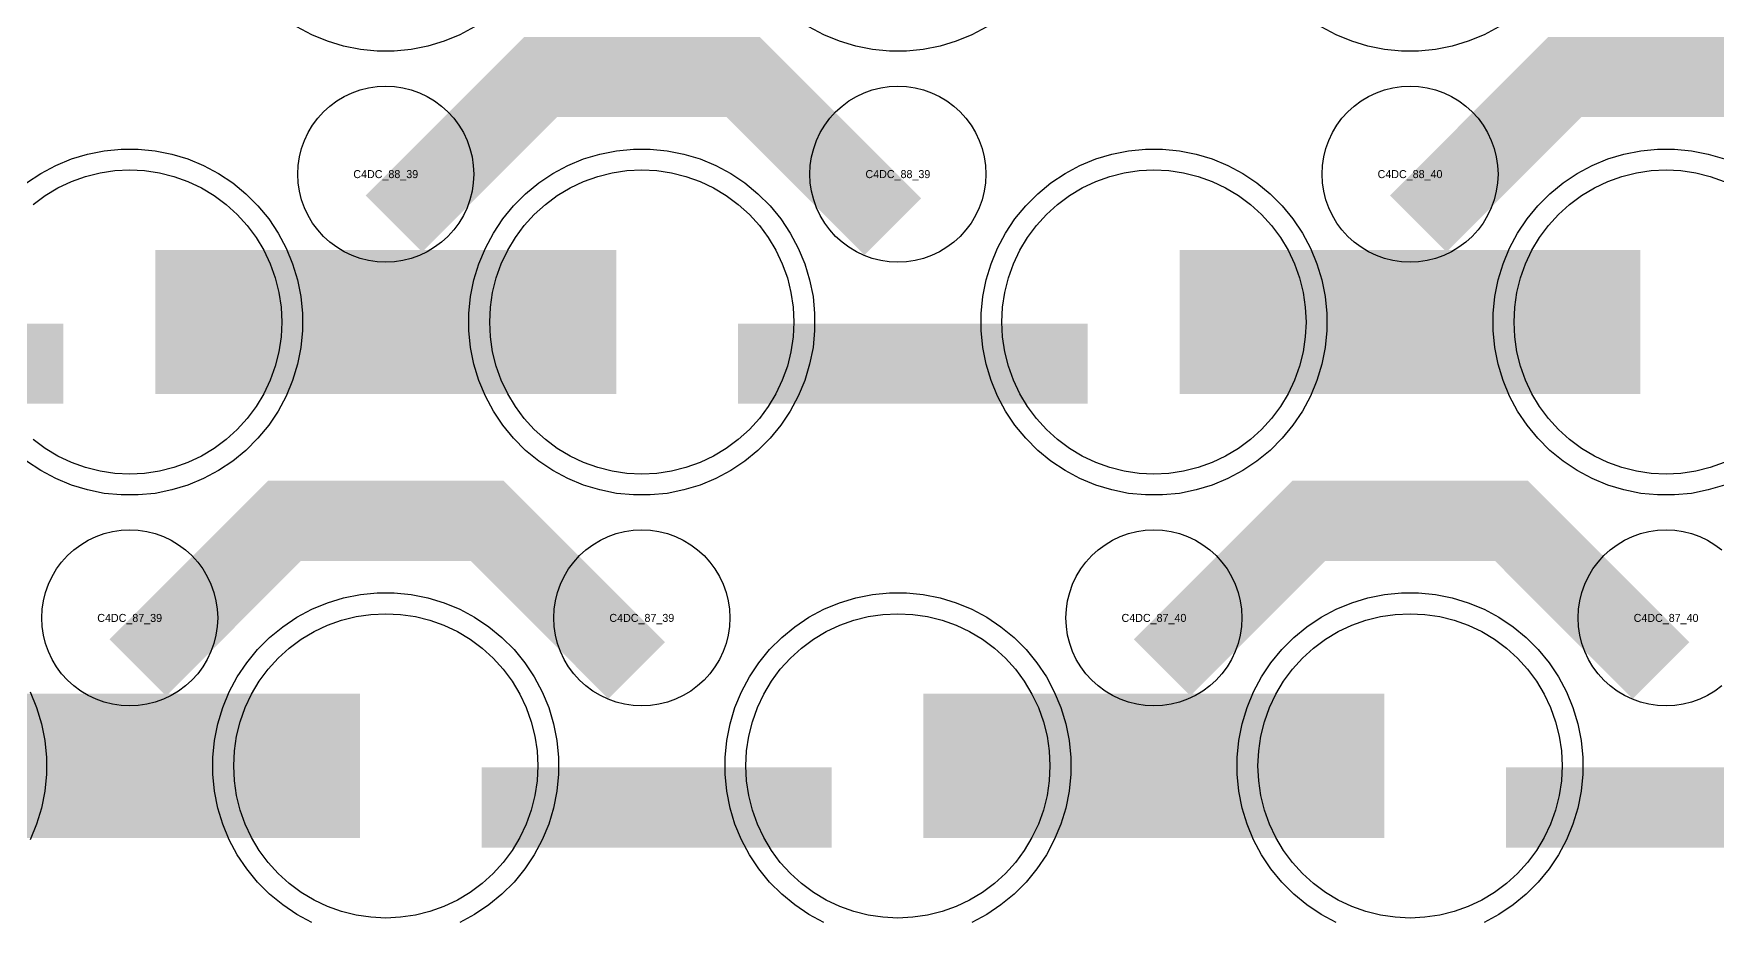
# Model space of a CAD drawing. Extents: x -11880 to 11880, y -14992 to 14992.
# Drawn here: x 450 to 976, y -2833 to -2556 of the extents above; entities that cross this region are included whole.
import ezdxf
from ezdxf.enums import TextEntityAlignment as Align

# ---------------------------------------------------------------- set-up
doc = ezdxf.new("R2010")
doc.units = 0
doc.header["$MEASUREMENT"] = 0
for name, color, linetype in [('GDS_775_DT_237', 138, 'CONTINUOUS'), ('RDL1_FS', 34, 'CONTINUOUS'), ('RDL_BS', 160, 'CONTINUOUS')]:
    doc.layers.add(name, color=color, linetype=linetype)

msp = doc.modelspace()

# ---------------------------------------------------------------- linework, layer by layer
at = {"layer": 'RDL1_FS'}
for points in [[(449.86, -2609.201), (453.605, -2606.423), (457.605, -2604.025), (461.819, -2602.033), (466.209, -2600.461), (470.732, -2599.329), (475.343, -2598.645), (480, -2598.416), (484.657, -2598.645), (489.268, -2599.329), (493.791, -2600.461), (498.181, -2602.033), (502.395, -2604.025), (506.395, -2606.423), (510.14, -2609.201), (513.594, -2612.331), (516.724, -2615.785), (519.502, -2619.53), (521.9, -2623.53), (523.892, -2627.744), (525.464, -2632.134), (526.596, -2636.657), (527.28, -2641.268), (527.509, -2645.925), (527.28, -2650.582), (526.596, -2655.193), (525.464, -2659.716), (523.892, -2664.106), (521.9, -2668.32), (519.502, -2672.32), (516.724, -2676.065), (513.594, -2679.519), (510.14, -2682.649), (506.395, -2685.427), (502.395, -2687.825), (498.181, -2689.817), (493.791, -2691.389), (489.268, -2692.521), (484.657, -2693.205), (480, -2693.434), (475.343, -2693.205), (470.732, -2692.521), (466.209, -2691.389), (461.819, -2689.817), (457.605, -2687.825), (453.605, -2685.427), (449.86, -2682.649)], [(978.181, -2689.817), (973.791, -2691.389), (969.268, -2692.521), (964.657, -2693.205), (960, -2693.434), (955.343, -2693.205), (950.732, -2692.521), (946.209, -2691.389), (941.819, -2689.817), (937.605, -2687.825), (933.605, -2685.427), (929.86, -2682.649), (926.406, -2679.519), (923.276, -2676.065), (920.498, -2672.32), (918.1, -2668.32), (916.108, -2664.106), (914.536, -2659.716), (913.404, -2655.193), (912.72, -2650.582), (912.491, -2645.925), (912.72, -2641.268), (913.404, -2636.657), (914.536, -2632.134), (916.108, -2627.744), (918.1, -2623.53), (920.498, -2619.53), (923.276, -2615.785), (926.406, -2612.331), (929.86, -2609.201), (933.605, -2606.423), (937.605, -2604.025), (941.819, -2602.033), (946.209, -2600.461), (950.732, -2599.329), (955.343, -2598.645), (960, -2598.416), (964.657, -2598.645), (969.268, -2599.329), (973.791, -2600.461), (978.181, -2602.033)]]:
    msp.add_lwpolyline(points, dxfattribs=at)
for points in [[(640, -2693.434), (635.343, -2693.205), (630.732, -2692.521), (626.209, -2691.389), (621.819, -2689.817), (617.605, -2687.825), (613.605, -2685.427), (609.86, -2682.649), (606.406, -2679.519), (603.276, -2676.065), (600.498, -2672.32), (598.1, -2668.32), (596.108, -2664.106), (594.536, -2659.716), (593.404, -2655.193), (592.72, -2650.582), (592.491, -2645.925), (592.72, -2641.268), (593.404, -2636.657), (594.536, -2632.134), (596.108, -2627.744), (598.1, -2623.53), (600.498, -2619.53), (603.276, -2615.785), (606.406, -2612.331), (609.86, -2609.201), (613.605, -2606.423), (617.605, -2604.025), (621.819, -2602.033), (626.209, -2600.461), (630.732, -2599.329), (635.343, -2598.645), (640, -2598.416), (644.657, -2598.645), (649.268, -2599.329), (653.791, -2600.461), (658.181, -2602.033), (662.395, -2604.025), (666.395, -2606.423), (670.14, -2609.201), (673.594, -2612.331), (676.724, -2615.785), (679.502, -2619.53), (681.9, -2623.53), (683.892, -2627.744), (685.464, -2632.134), (686.596, -2636.657), (687.28, -2641.268), (687.509, -2645.925), (687.28, -2650.582), (686.596, -2655.193), (685.464, -2659.716), (683.892, -2664.106), (681.9, -2668.32), (679.502, -2672.32), (676.724, -2676.065), (673.594, -2679.519), (670.14, -2682.649), (666.395, -2685.427), (662.395, -2687.825), (658.181, -2689.817), (653.791, -2691.389), (649.268, -2692.521), (644.657, -2693.205)], [(800, -2693.434), (795.343, -2693.205), (790.732, -2692.521), (786.209, -2691.389), (781.819, -2689.817), (777.605, -2687.825), (773.605, -2685.427), (769.86, -2682.649), (766.406, -2679.519), (763.276, -2676.065), (760.498, -2672.32), (758.1, -2668.32), (756.108, -2664.106), (754.536, -2659.716), (753.404, -2655.193), (752.72, -2650.582), (752.491, -2645.925), (752.72, -2641.268), (753.404, -2636.657), (754.536, -2632.134), (756.108, -2627.744), (758.1, -2623.53), (760.498, -2619.53), (763.276, -2615.785), (766.406, -2612.331), (769.86, -2609.201), (773.605, -2606.423), (777.605, -2604.025), (781.819, -2602.033), (786.209, -2600.461), (790.732, -2599.329), (795.343, -2598.645), (800, -2598.416), (804.657, -2598.645), (809.268, -2599.329), (813.791, -2600.461), (818.181, -2602.033), (822.395, -2604.025), (826.395, -2606.423), (830.14, -2609.201), (833.594, -2612.331), (836.724, -2615.785), (839.502, -2619.53), (841.9, -2623.53), (843.892, -2627.744), (845.464, -2632.134), (846.596, -2636.657), (847.28, -2641.268), (847.509, -2645.925), (847.28, -2650.582), (846.596, -2655.193), (845.464, -2659.716), (843.892, -2664.106), (841.9, -2668.32), (839.502, -2672.32), (836.724, -2676.065), (833.594, -2679.519), (830.14, -2682.649), (826.395, -2685.427), (822.395, -2687.825), (818.181, -2689.817), (813.791, -2691.389), (809.268, -2692.521), (804.657, -2693.205)]]:
    msp.add_lwpolyline(points, close=True, dxfattribs=at)
for points in [[(488.002, -2645.925, 45, 45, 0), (560.002, -2645.925, 45, 45, 0)], [(560.002, -2645.925, 45, 45, 0), (632.002, -2645.925, 45, 45, 0)], [(808.002, -2645.925, 45, 45, 0), (880.002, -2645.925, 45, 45, 0)], [(880.002, -2645.925, 45, 45, 0), (952.002, -2645.925, 45, 45, 0)]]:
    msp.add_lwpolyline(points, format="xyseb", dxfattribs=at)
at = {"layer": 'RDL1_FS', "color": 11, "true_color": 0xf27172}
for points in [[(560, -2831.999), (555.343, -2831.77), (550.732, -2831.086), (546.209, -2829.954), (541.819, -2828.382), (537.605, -2826.39), (533.605, -2823.992), (529.86, -2821.214), (526.406, -2818.084), (523.276, -2814.63), (520.498, -2810.885), (518.1, -2806.885), (516.108, -2802.671), (514.536, -2798.281), (513.404, -2793.758), (512.72, -2789.147), (512.491, -2784.49), (512.72, -2779.833), (513.404, -2775.222), (514.536, -2770.699), (516.108, -2766.309), (518.1, -2762.095), (520.498, -2758.095), (523.276, -2754.35), (526.406, -2750.896), (529.86, -2747.766), (533.605, -2744.988), (537.605, -2742.59), (541.819, -2740.598), (546.209, -2739.026), (550.732, -2737.894), (555.343, -2737.21), (560, -2736.981), (564.657, -2737.21), (569.268, -2737.894), (573.791, -2739.026), (578.181, -2740.598), (582.395, -2742.59), (586.395, -2744.988), (590.14, -2747.766), (593.594, -2750.896), (596.724, -2754.35), (599.502, -2758.095), (601.9, -2762.095), (603.892, -2766.309), (605.464, -2770.699), (606.596, -2775.222), (607.28, -2779.833), (607.509, -2784.49), (607.28, -2789.147), (606.596, -2793.758), (605.464, -2798.281), (603.892, -2802.671), (601.9, -2806.885), (599.502, -2810.885), (596.724, -2814.63), (593.594, -2818.084), (590.14, -2821.214), (586.395, -2823.992), (582.395, -2826.39), (578.181, -2828.382), (573.791, -2829.954), (569.268, -2831.086), (564.657, -2831.77)], [(720, -2831.999), (715.343, -2831.77), (710.732, -2831.086), (706.209, -2829.954), (701.819, -2828.382), (697.605, -2826.39), (693.605, -2823.992), (689.86, -2821.214), (686.406, -2818.084), (683.276, -2814.63), (680.498, -2810.885), (678.1, -2806.885), (676.108, -2802.671), (674.536, -2798.281), (673.404, -2793.758), (672.72, -2789.147), (672.491, -2784.49), (672.72, -2779.833), (673.404, -2775.222), (674.536, -2770.699), (676.108, -2766.309), (678.1, -2762.095), (680.498, -2758.095), (683.276, -2754.35), (686.406, -2750.896), (689.86, -2747.766), (693.605, -2744.988), (697.605, -2742.59), (701.819, -2740.598), (706.209, -2739.026), (710.732, -2737.894), (715.343, -2737.21), (720, -2736.981), (724.657, -2737.21), (729.268, -2737.894), (733.791, -2739.026), (738.181, -2740.598), (742.395, -2742.59), (746.395, -2744.988), (750.14, -2747.766), (753.594, -2750.896), (756.724, -2754.35), (759.502, -2758.095), (761.9, -2762.095), (763.892, -2766.309), (765.464, -2770.699), (766.596, -2775.222), (767.28, -2779.833), (767.509, -2784.49), (767.28, -2789.147), (766.596, -2793.758), (765.464, -2798.281), (763.892, -2802.671), (761.9, -2806.885), (759.502, -2810.885), (756.724, -2814.63), (753.594, -2818.084), (750.14, -2821.214), (746.395, -2823.992), (742.395, -2826.39), (738.181, -2828.382), (733.791, -2829.954), (729.268, -2831.086), (724.657, -2831.77)], [(880, -2831.999), (875.343, -2831.77), (870.732, -2831.086), (866.209, -2829.954), (861.819, -2828.382), (857.605, -2826.39), (853.605, -2823.992), (849.86, -2821.214), (846.406, -2818.084), (843.276, -2814.63), (840.498, -2810.885), (838.1, -2806.885), (836.108, -2802.671), (834.536, -2798.281), (833.404, -2793.758), (832.72, -2789.147), (832.491, -2784.49), (832.72, -2779.833), (833.404, -2775.222), (834.536, -2770.699), (836.108, -2766.309), (838.1, -2762.095), (840.498, -2758.095), (843.276, -2754.35), (846.406, -2750.896), (849.86, -2747.766), (853.605, -2744.988), (857.605, -2742.59), (861.819, -2740.598), (866.209, -2739.026), (870.732, -2737.894), (875.343, -2737.21), (880, -2736.981), (884.657, -2737.21), (889.268, -2737.894), (893.791, -2739.026), (898.181, -2740.598), (902.395, -2742.59), (906.395, -2744.988), (910.14, -2747.766), (913.594, -2750.896), (916.724, -2754.35), (919.502, -2758.095), (921.9, -2762.095), (923.892, -2766.309), (925.464, -2770.699), (926.596, -2775.222), (927.28, -2779.833), (927.509, -2784.49), (927.28, -2789.147), (926.596, -2793.758), (925.464, -2798.281), (923.892, -2802.671), (921.9, -2806.885), (919.502, -2810.885), (916.724, -2814.63), (913.594, -2818.084), (910.14, -2821.214), (906.395, -2823.992), (902.395, -2826.39), (898.181, -2828.382), (893.791, -2829.954), (889.268, -2831.086), (884.657, -2831.77)]]:
    msp.add_lwpolyline(points, close=True, dxfattribs=at)
for points in [[(408.002, -2784.49, 45, 45, 0), (480.002, -2784.49, 45, 45, 0)], [(480.002, -2784.49, 45, 45, 0), (552.002, -2784.49, 45, 45, 0)], [(728.002, -2784.49, 45, 45, 0), (800.002, -2784.49, 45, 45, 0)], [(800.002, -2784.49, 45, 45, 0), (872.002, -2784.49, 45, 45, 0)]]:
    msp.add_lwpolyline(points, format="xyseb", dxfattribs=at)
at = {"layer": 'RDL_BS'}
for points in [[(587.777, -2553.743), (583.115, -2556.235), (578.205, -2558.266), (573.165, -2559.797), (567.938, -2560.843), (562.644, -2561.36), (557.356, -2561.36), (552.062, -2560.843), (546.835, -2559.797), (541.795, -2558.266), (536.885, -2556.235), (532.223, -2553.743)], [(747.777, -2553.743), (743.115, -2556.235), (738.205, -2558.266), (733.165, -2559.797), (727.938, -2560.843), (722.644, -2561.36), (717.356, -2561.36), (712.062, -2560.843), (706.835, -2559.797), (701.795, -2558.266), (696.885, -2556.235), (692.223, -2553.743)], [(907.777, -2553.743), (903.115, -2556.235), (898.205, -2558.266), (893.165, -2559.797), (887.938, -2560.843), (882.644, -2561.36), (877.356, -2561.36), (872.062, -2560.843), (866.835, -2559.797), (861.795, -2558.266), (856.885, -2556.235), (852.223, -2553.743)], [(447.809, -2602.489), (452.223, -2599.542), (456.885, -2597.05), (461.795, -2595.019), (466.835, -2593.488), (472.062, -2592.442), (477.356, -2591.925), (482.644, -2591.925), (487.938, -2592.442), (493.165, -2593.488), (498.205, -2595.019), (503.115, -2597.05), (507.777, -2599.542), (512.191, -2602.489), (516.292, -2605.851), (520.074, -2609.633), (523.436, -2613.734), (526.383, -2618.148), (528.875, -2622.81), (530.906, -2627.72), (532.437, -2632.76), (533.483, -2637.987), (534, -2643.281), (534, -2648.569), (533.483, -2653.863), (532.437, -2659.09), (530.906, -2664.13), (528.875, -2669.04), (526.383, -2673.702), (523.436, -2678.116), (520.074, -2682.217), (516.292, -2685.999), (512.191, -2689.361), (507.777, -2692.308), (503.115, -2694.8), (498.205, -2696.831), (493.165, -2698.362), (487.938, -2699.408), (482.644, -2699.925), (477.356, -2699.925), (472.062, -2699.408), (466.835, -2698.362), (461.795, -2696.831), (456.885, -2694.8), (452.223, -2692.308), (447.809, -2689.361)], [(978.205, -2696.831), (973.165, -2698.362), (967.938, -2699.408), (962.644, -2699.925), (957.356, -2699.925), (952.062, -2699.408), (946.835, -2698.362), (941.795, -2696.831), (936.885, -2694.8), (932.223, -2692.308), (927.809, -2689.361), (923.708, -2685.999), (919.926, -2682.217), (916.564, -2678.116), (913.617, -2673.702), (911.125, -2669.04), (909.094, -2664.13), (907.563, -2659.09), (906.517, -2653.863), (906, -2648.569), (906, -2643.281), (906.517, -2637.987), (907.563, -2632.76), (909.094, -2627.72), (911.125, -2622.81), (913.617, -2618.148), (916.564, -2613.734), (919.926, -2609.633), (923.708, -2605.851), (927.809, -2602.489), (932.223, -2599.542), (936.885, -2597.05), (941.795, -2595.019), (946.835, -2593.488), (952.062, -2592.442), (957.356, -2591.925), (962.644, -2591.925), (967.938, -2592.442), (973.165, -2593.488), (978.205, -2595.019)], [(977.443, -2759.556), (975.28, -2761.159), (972.956, -2762.552), (970.519, -2763.704), (967.984, -2764.611), (965.365, -2765.268), (962.693, -2765.664), (960, -2765.796), (957.307, -2765.664), (954.635, -2765.268), (952.016, -2764.611), (949.481, -2763.704), (947.044, -2762.552), (944.72, -2761.159), (942.557, -2759.556), (940.558, -2757.744), (938.746, -2755.745), (937.143, -2753.582), (935.75, -2751.258), (934.598, -2748.821), (933.691, -2746.286), (933.034, -2743.667), (932.638, -2740.995), (932.506, -2738.302), (932.638, -2735.609), (933.034, -2732.937), (933.691, -2730.318), (934.598, -2727.783), (935.75, -2725.346), (937.143, -2723.022), (938.746, -2720.859), (940.558, -2718.86), (942.557, -2717.048), (944.72, -2715.445), (947.044, -2714.052), (949.481, -2712.9), (952.016, -2711.993), (954.635, -2711.336), (957.307, -2710.94), (960, -2710.808), (962.693, -2710.94), (965.365, -2711.336), (967.984, -2711.993), (970.519, -2712.9), (972.956, -2714.052), (975.28, -2715.445), (977.443, -2717.048)]]:
    msp.add_lwpolyline(points, dxfattribs=at)
for points in [[(562.562, -2615.239, 25, 25, 0), (608.377, -2569.424, 25, 25, 0), (641.93, -2569.424, 25, 25, 0)], [(718.401, -2616.138, 25, 25, 0), (671.687, -2569.424, 25, 25, 0), (641.929, -2569.424, 25, 25, 0)], [(882.562, -2615.239, 25, 25, 0), (928.377, -2569.424, 25, 25, 0), (961.93, -2569.424, 25, 25, 0)], [(1038.401, -2616.138, 25, 25, 0), (991.687, -2569.424, 25, 25, 0), (961.929, -2569.424, 25, 25, 0)], [(350.016, -2658.938, 25, 25, 0), (459.281, -2658.938, 25, 25, 0)], [(670.016, -2658.938, 25, 25, 0), (779.281, -2658.938, 25, 25, 0)], [(482.562, -2753.804, 25, 25, 0), (528.377, -2707.989, 25, 25, 0), (561.93, -2707.989, 25, 25, 0)], [(638.401, -2754.703, 25, 25, 0), (591.687, -2707.989, 25, 25, 0), (561.929, -2707.989, 25, 25, 0)], [(802.562, -2753.804, 25, 25, 0), (848.377, -2707.989, 25, 25, 0), (881.93, -2707.989, 25, 25, 0)], [(958.401, -2754.703, 25, 25, 0), (911.687, -2707.989, 25, 25, 0), (881.929, -2707.989, 25, 25, 0)]]:
    msp.add_lwpolyline(points, format="xyseb", dxfattribs=at)
for points in [[(560, -2627.231), (557.307, -2627.099), (554.635, -2626.703), (552.016, -2626.046), (549.481, -2625.139), (547.044, -2623.987), (544.72, -2622.594), (542.557, -2620.991), (540.558, -2619.179), (538.746, -2617.18), (537.143, -2615.017), (535.75, -2612.693), (534.598, -2610.256), (533.691, -2607.721), (533.034, -2605.102), (532.638, -2602.43), (532.506, -2599.737), (532.638, -2597.044), (533.034, -2594.372), (533.691, -2591.753), (534.598, -2589.218), (535.75, -2586.781), (537.143, -2584.457), (538.746, -2582.294), (540.558, -2580.295), (542.557, -2578.483), (544.72, -2576.88), (547.044, -2575.487), (549.481, -2574.335), (552.016, -2573.428), (554.635, -2572.771), (557.307, -2572.375), (560, -2572.243), (562.693, -2572.375), (565.365, -2572.771), (567.984, -2573.428), (570.519, -2574.335), (572.956, -2575.487), (575.28, -2576.88), (577.443, -2578.483), (579.442, -2580.295), (581.254, -2582.294), (582.857, -2584.457), (584.25, -2586.781), (585.402, -2589.218), (586.309, -2591.753), (586.966, -2594.372), (587.362, -2597.044), (587.494, -2599.737), (587.362, -2602.43), (586.966, -2605.102), (586.309, -2607.721), (585.402, -2610.256), (584.25, -2612.693), (582.857, -2615.017), (581.254, -2617.18), (579.442, -2619.179), (577.443, -2620.991), (575.28, -2622.594), (572.956, -2623.987), (570.519, -2625.139), (567.984, -2626.046), (565.365, -2626.703), (562.693, -2627.099)], [(720, -2627.231), (717.307, -2627.099), (714.635, -2626.703), (712.016, -2626.046), (709.481, -2625.139), (707.044, -2623.987), (704.72, -2622.594), (702.557, -2620.991), (700.558, -2619.179), (698.746, -2617.18), (697.143, -2615.017), (695.75, -2612.693), (694.598, -2610.256), (693.691, -2607.721), (693.034, -2605.102), (692.638, -2602.43), (692.506, -2599.737), (692.638, -2597.044), (693.034, -2594.372), (693.691, -2591.753), (694.598, -2589.218), (695.75, -2586.781), (697.143, -2584.457), (698.746, -2582.294), (700.558, -2580.295), (702.557, -2578.483), (704.72, -2576.88), (707.044, -2575.487), (709.481, -2574.335), (712.016, -2573.428), (714.635, -2572.771), (717.307, -2572.375), (720, -2572.243), (722.693, -2572.375), (725.365, -2572.771), (727.984, -2573.428), (730.519, -2574.335), (732.956, -2575.487), (735.28, -2576.88), (737.443, -2578.483), (739.442, -2580.295), (741.254, -2582.294), (742.857, -2584.457), (744.25, -2586.781), (745.402, -2589.218), (746.309, -2591.753), (746.966, -2594.372), (747.362, -2597.044), (747.494, -2599.737), (747.362, -2602.43), (746.966, -2605.102), (746.309, -2607.721), (745.402, -2610.256), (744.25, -2612.693), (742.857, -2615.017), (741.254, -2617.18), (739.442, -2619.179), (737.443, -2620.991), (735.28, -2622.594), (732.956, -2623.987), (730.519, -2625.139), (727.984, -2626.046), (725.365, -2626.703), (722.693, -2627.099)], [(880, -2627.231), (877.307, -2627.099), (874.635, -2626.703), (872.016, -2626.046), (869.481, -2625.139), (867.044, -2623.987), (864.72, -2622.594), (862.557, -2620.991), (860.558, -2619.179), (858.746, -2617.18), (857.143, -2615.017), (855.75, -2612.693), (854.598, -2610.256), (853.691, -2607.721), (853.034, -2605.102), (852.638, -2602.43), (852.506, -2599.737), (852.638, -2597.044), (853.034, -2594.372), (853.691, -2591.753), (854.598, -2589.218), (855.75, -2586.781), (857.143, -2584.457), (858.746, -2582.294), (860.558, -2580.295), (862.557, -2578.483), (864.72, -2576.88), (867.044, -2575.487), (869.481, -2574.335), (872.016, -2573.428), (874.635, -2572.771), (877.307, -2572.375), (880, -2572.243), (882.693, -2572.375), (885.365, -2572.771), (887.984, -2573.428), (890.519, -2574.335), (892.956, -2575.487), (895.28, -2576.88), (897.443, -2578.483), (899.442, -2580.295), (901.254, -2582.294), (902.857, -2584.457), (904.25, -2586.781), (905.402, -2589.218), (906.309, -2591.753), (906.966, -2594.372), (907.362, -2597.044), (907.494, -2599.737), (907.362, -2602.43), (906.966, -2605.102), (906.309, -2607.721), (905.402, -2610.256), (904.25, -2612.693), (902.857, -2615.017), (901.254, -2617.18), (899.442, -2619.179), (897.443, -2620.991), (895.28, -2622.594), (892.956, -2623.987), (890.519, -2625.139), (887.984, -2626.046), (885.365, -2626.703), (882.693, -2627.099)], [(637.356, -2699.925), (632.062, -2699.408), (626.835, -2698.362), (621.795, -2696.831), (616.885, -2694.8), (612.223, -2692.308), (607.809, -2689.361), (603.708, -2685.999), (599.926, -2682.217), (596.564, -2678.116), (593.617, -2673.702), (591.125, -2669.04), (589.094, -2664.13), (587.563, -2659.09), (586.517, -2653.863), (586, -2648.569), (586, -2643.281), (586.517, -2637.987), (587.563, -2632.76), (589.094, -2627.72), (591.125, -2622.81), (593.617, -2618.148), (596.564, -2613.734), (599.926, -2609.633), (603.708, -2605.851), (607.809, -2602.489), (612.223, -2599.542), (616.885, -2597.05), (621.795, -2595.019), (626.835, -2593.488), (632.062, -2592.442), (637.356, -2591.925), (642.644, -2591.925), (647.938, -2592.442), (653.165, -2593.488), (658.205, -2595.019), (663.115, -2597.05), (667.777, -2599.542), (672.191, -2602.489), (676.292, -2605.851), (680.074, -2609.633), (683.436, -2613.734), (686.383, -2618.148), (688.875, -2622.81), (690.906, -2627.72), (692.437, -2632.76), (693.483, -2637.987), (694, -2643.281), (694, -2648.569), (693.483, -2653.863), (692.437, -2659.09), (690.906, -2664.13), (688.875, -2669.04), (686.383, -2673.702), (683.436, -2678.116), (680.074, -2682.217), (676.292, -2685.999), (672.191, -2689.361), (667.777, -2692.308), (663.115, -2694.8), (658.205, -2696.831), (653.165, -2698.362), (647.938, -2699.408), (642.644, -2699.925)], [(797.356, -2699.925), (792.062, -2699.408), (786.835, -2698.362), (781.795, -2696.831), (776.885, -2694.8), (772.223, -2692.308), (767.809, -2689.361), (763.708, -2685.999), (759.926, -2682.217), (756.564, -2678.116), (753.617, -2673.702), (751.125, -2669.04), (749.094, -2664.13), (747.563, -2659.09), (746.517, -2653.863), (746, -2648.569), (746, -2643.281), (746.517, -2637.987), (747.563, -2632.76), (749.094, -2627.72), (751.125, -2622.81), (753.617, -2618.148), (756.564, -2613.734), (759.926, -2609.633), (763.708, -2605.851), (767.809, -2602.489), (772.223, -2599.542), (776.885, -2597.05), (781.795, -2595.019), (786.835, -2593.488), (792.062, -2592.442), (797.356, -2591.925), (802.644, -2591.925), (807.938, -2592.442), (813.165, -2593.488), (818.205, -2595.019), (823.115, -2597.05), (827.777, -2599.542), (832.191, -2602.489), (836.292, -2605.851), (840.074, -2609.633), (843.436, -2613.734), (846.383, -2618.148), (848.875, -2622.81), (850.906, -2627.72), (852.437, -2632.76), (853.483, -2637.987), (854, -2643.281), (854, -2648.569), (853.483, -2653.863), (852.437, -2659.09), (850.906, -2664.13), (848.875, -2669.04), (846.383, -2673.702), (843.436, -2678.116), (840.074, -2682.217), (836.292, -2685.999), (832.191, -2689.361), (827.777, -2692.308), (823.115, -2694.8), (818.205, -2696.831), (813.165, -2698.362), (807.938, -2699.408), (802.644, -2699.925)], [(480, -2765.796), (477.307, -2765.664), (474.635, -2765.268), (472.016, -2764.611), (469.481, -2763.704), (467.044, -2762.552), (464.72, -2761.159), (462.557, -2759.556), (460.558, -2757.744), (458.746, -2755.745), (457.143, -2753.582), (455.75, -2751.258), (454.598, -2748.821), (453.691, -2746.286), (453.034, -2743.667), (452.638, -2740.995), (452.506, -2738.302), (452.638, -2735.609), (453.034, -2732.937), (453.691, -2730.318), (454.598, -2727.783), (455.75, -2725.346), (457.143, -2723.022), (458.746, -2720.859), (460.558, -2718.86), (462.557, -2717.048), (464.72, -2715.445), (467.044, -2714.052), (469.481, -2712.9), (472.016, -2711.993), (474.635, -2711.336), (477.307, -2710.94), (480, -2710.808), (482.693, -2710.94), (485.365, -2711.336), (487.984, -2711.993), (490.519, -2712.9), (492.956, -2714.052), (495.28, -2715.445), (497.443, -2717.048), (499.442, -2718.86), (501.254, -2720.859), (502.857, -2723.022), (504.25, -2725.346), (505.402, -2727.783), (506.309, -2730.318), (506.966, -2732.937), (507.362, -2735.609), (507.494, -2738.302), (507.362, -2740.995), (506.966, -2743.667), (506.309, -2746.286), (505.402, -2748.821), (504.25, -2751.258), (502.857, -2753.582), (501.254, -2755.745), (499.442, -2757.744), (497.443, -2759.556), (495.28, -2761.159), (492.956, -2762.552), (490.519, -2763.704), (487.984, -2764.611), (485.365, -2765.268), (482.693, -2765.664)], [(640, -2765.796), (637.307, -2765.664), (634.635, -2765.268), (632.016, -2764.611), (629.481, -2763.704), (627.044, -2762.552), (624.72, -2761.159), (622.557, -2759.556), (620.558, -2757.744), (618.746, -2755.745), (617.143, -2753.582), (615.75, -2751.258), (614.598, -2748.821), (613.691, -2746.286), (613.034, -2743.667), (612.638, -2740.995), (612.506, -2738.302), (612.638, -2735.609), (613.034, -2732.937), (613.691, -2730.318), (614.598, -2727.783), (615.75, -2725.346), (617.143, -2723.022), (618.746, -2720.859), (620.558, -2718.86), (622.557, -2717.048), (624.72, -2715.445), (627.044, -2714.052), (629.481, -2712.9), (632.016, -2711.993), (634.635, -2711.336), (637.307, -2710.94), (640, -2710.808), (642.693, -2710.94), (645.365, -2711.336), (647.984, -2711.993), (650.519, -2712.9), (652.956, -2714.052), (655.28, -2715.445), (657.443, -2717.048), (659.442, -2718.86), (661.254, -2720.859), (662.857, -2723.022), (664.25, -2725.346), (665.402, -2727.783), (666.309, -2730.318), (666.966, -2732.937), (667.362, -2735.609), (667.494, -2738.302), (667.362, -2740.995), (666.966, -2743.667), (666.309, -2746.286), (665.402, -2748.821), (664.25, -2751.258), (662.857, -2753.582), (661.254, -2755.745), (659.442, -2757.744), (657.443, -2759.556), (655.28, -2761.159), (652.956, -2762.552), (650.519, -2763.704), (647.984, -2764.611), (645.365, -2765.268), (642.693, -2765.664)], [(800, -2765.796), (797.307, -2765.664), (794.635, -2765.268), (792.016, -2764.611), (789.481, -2763.704), (787.044, -2762.552), (784.72, -2761.159), (782.557, -2759.556), (780.558, -2757.744), (778.746, -2755.745), (777.143, -2753.582), (775.75, -2751.258), (774.598, -2748.821), (773.691, -2746.286), (773.034, -2743.667), (772.638, -2740.995), (772.506, -2738.302), (772.638, -2735.609), (773.034, -2732.937), (773.691, -2730.318), (774.598, -2727.783), (775.75, -2725.346), (777.143, -2723.022), (778.746, -2720.859), (780.558, -2718.86), (782.557, -2717.048), (784.72, -2715.445), (787.044, -2714.052), (789.481, -2712.9), (792.016, -2711.993), (794.635, -2711.336), (797.307, -2710.94), (800, -2710.808), (802.693, -2710.94), (805.365, -2711.336), (807.984, -2711.993), (810.519, -2712.9), (812.956, -2714.052), (815.28, -2715.445), (817.443, -2717.048), (819.442, -2718.86), (821.254, -2720.859), (822.857, -2723.022), (824.25, -2725.346), (825.402, -2727.783), (826.309, -2730.318), (826.966, -2732.937), (827.362, -2735.609), (827.494, -2738.302), (827.362, -2740.995), (826.966, -2743.667), (826.309, -2746.286), (825.402, -2748.821), (824.25, -2751.258), (822.857, -2753.582), (821.254, -2755.745), (819.442, -2757.744), (817.443, -2759.556), (815.28, -2761.159), (812.956, -2762.552), (810.519, -2763.704), (807.984, -2764.611), (805.365, -2765.268), (802.693, -2765.664)]]:
    msp.add_lwpolyline(points, close=True, dxfattribs=at)
at = {"layer": 'RDL_BS', "color": 11, "true_color": 0xf27172}
for points in [[(536.885, -2833.365), (532.223, -2830.873), (527.809, -2827.926), (523.708, -2824.564), (519.926, -2820.782), (516.564, -2816.681), (513.617, -2812.267), (511.125, -2807.605), (509.094, -2802.695), (507.563, -2797.655), (506.517, -2792.428), (506, -2787.134), (506, -2781.846), (506.517, -2776.552), (507.563, -2771.325), (509.094, -2766.285), (511.125, -2761.375), (513.617, -2756.713), (516.564, -2752.299), (519.926, -2748.198), (523.708, -2744.416), (527.809, -2741.054), (532.223, -2738.107), (536.885, -2735.615), (541.795, -2733.584), (546.835, -2732.053), (552.062, -2731.007), (557.356, -2730.49), (562.644, -2730.49), (567.938, -2731.007), (573.165, -2732.053), (578.205, -2733.584), (583.115, -2735.615), (587.777, -2738.107), (592.191, -2741.054), (596.292, -2744.416), (600.074, -2748.198), (603.436, -2752.299), (606.383, -2756.713), (608.875, -2761.375), (610.906, -2766.285), (612.437, -2771.325), (613.483, -2776.552), (614, -2781.846), (614, -2787.134), (613.483, -2792.428), (612.437, -2797.655), (610.906, -2802.695), (608.875, -2807.605), (606.383, -2812.267), (603.436, -2816.681), (600.074, -2820.782), (596.292, -2824.564), (592.191, -2827.926), (587.777, -2830.873), (583.115, -2833.365)], [(696.885, -2833.365), (692.223, -2830.873), (687.809, -2827.926), (683.708, -2824.564), (679.926, -2820.782), (676.564, -2816.681), (673.617, -2812.267), (671.125, -2807.605), (669.094, -2802.695), (667.563, -2797.655), (666.517, -2792.428), (666, -2787.134), (666, -2781.846), (666.517, -2776.552), (667.563, -2771.325), (669.094, -2766.285), (671.125, -2761.375), (673.617, -2756.713), (676.564, -2752.299), (679.926, -2748.198), (683.708, -2744.416), (687.809, -2741.054), (692.223, -2738.107), (696.885, -2735.615), (701.795, -2733.584), (706.835, -2732.053), (712.062, -2731.007), (717.356, -2730.49), (722.644, -2730.49), (727.938, -2731.007), (733.165, -2732.053), (738.205, -2733.584), (743.115, -2735.615), (747.777, -2738.107), (752.191, -2741.054), (756.292, -2744.416), (760.074, -2748.198), (763.436, -2752.299), (766.383, -2756.713), (768.875, -2761.375), (770.906, -2766.285), (772.437, -2771.325), (773.483, -2776.552), (774, -2781.846), (774, -2787.134), (773.483, -2792.428), (772.437, -2797.655), (770.906, -2802.695), (768.875, -2807.605), (766.383, -2812.267), (763.436, -2816.681), (760.074, -2820.782), (756.292, -2824.564), (752.191, -2827.926), (747.777, -2830.873), (743.115, -2833.365)], [(856.885, -2833.365), (852.223, -2830.873), (847.809, -2827.926), (843.708, -2824.564), (839.926, -2820.782), (836.564, -2816.681), (833.617, -2812.267), (831.125, -2807.605), (829.094, -2802.695), (827.563, -2797.655), (826.517, -2792.428), (826, -2787.134), (826, -2781.846), (826.517, -2776.552), (827.563, -2771.325), (829.094, -2766.285), (831.125, -2761.375), (833.617, -2756.713), (836.564, -2752.299), (839.926, -2748.198), (843.708, -2744.416), (847.809, -2741.054), (852.223, -2738.107), (856.885, -2735.615), (861.795, -2733.584), (866.835, -2732.053), (872.062, -2731.007), (877.356, -2730.49), (882.644, -2730.49), (887.938, -2731.007), (893.165, -2732.053), (898.205, -2733.584), (903.115, -2735.615), (907.777, -2738.107), (912.191, -2741.054), (916.292, -2744.416), (920.074, -2748.198), (923.436, -2752.299), (926.383, -2756.713), (928.875, -2761.375), (930.906, -2766.285), (932.437, -2771.325), (933.483, -2776.552), (934, -2781.846), (934, -2787.134), (933.483, -2792.428), (932.437, -2797.655), (930.906, -2802.695), (928.875, -2807.605), (926.383, -2812.267), (923.436, -2816.681), (920.074, -2820.782), (916.292, -2824.564), (912.191, -2827.926), (907.777, -2830.873), (903.115, -2833.365)], [(448.875, -2761.375), (450.906, -2766.285), (452.437, -2771.325), (453.483, -2776.552), (454, -2781.846), (454, -2787.134), (453.483, -2792.428), (452.437, -2797.655), (450.906, -2802.695), (448.875, -2807.605)]]:
    msp.add_lwpolyline(points, dxfattribs=at)
for points in [[(590.016, -2797.503, 25, 25, 0), (699.281, -2797.503, 25, 25, 0)], [(910.016, -2797.503, 25, 25, 0), (1019.281, -2797.503, 25, 25, 0)]]:
    msp.add_lwpolyline(points, format="xyseb", dxfattribs=at)

# ---------------------------------------------------------------- texts
at = {"layer": 'GDS_775_DT_237'}
for s, p in [('C4DC_88_39', (560, -2599.737)), ('C4DC_88_39', (560, -2599.737)), ('C4DC_88_39', (720, -2599.737)), ('C4DC_88_39', (720, -2599.737)), ('C4DC_88_40', (880, -2599.737)), ('C4DC_88_40', (880, -2599.737)), ('C4DC_87_39', (480, -2738.302)), ('C4DC_87_39', (480, -2738.302)), ('C4DC_87_39', (640, -2738.302)), ('C4DC_87_39', (640, -2738.302)), ('C4DC_87_40', (800, -2738.302)), ('C4DC_87_40', (800, -2738.302)), ('C4DC_87_40', (960, -2738.302)), ('C4DC_87_40', (960, -2738.302))]:
    msp.add_text(s, height=2.5, dxfattribs=at).set_placement(p, align=Align.MIDDLE_CENTER)

doc.saveas('drawing.dxf')
